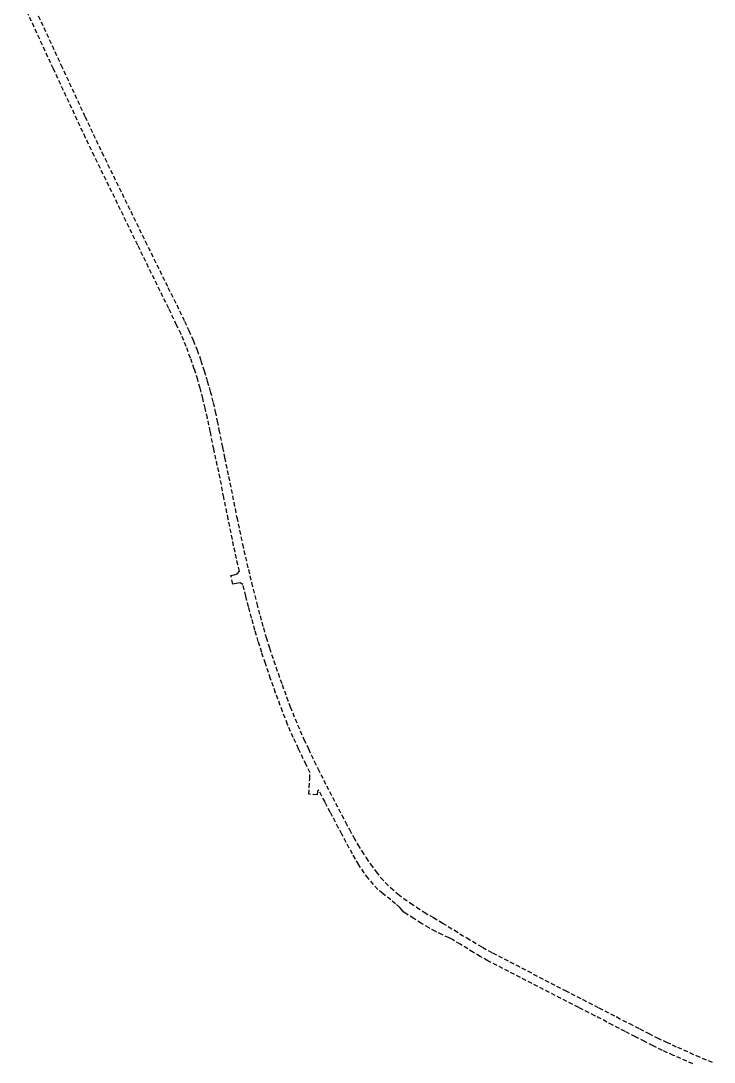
# Model space of a CAD drawing. Header units: metres. Extents: x 7542702 to 7555152, y 5804026 to 5815503.
# Drawn here: x 7544175.6 to 7544492.7, y 5806987.1 to 5807463.3 of the extents above; entities that cross this region are included whole.
import ezdxf

# ---------------------------------------------------------------- set-up
doc = ezdxf.new("R2010")
doc.units = ezdxf.units.M
doc.linetypes.add('4003', pattern=[3, 2, -1])
doc.layers.add('Drogi', color=135, linetype='Continuous')

msp = doc.modelspace()

# ---------------------------------------------------------------- linework, layer by layer
at = {"layer": 'Drogi', "color": 8, "linetype": '4003'}
for p, q in [((7544177.3, 5807479.24), (7544193.95, 5807443.14)), ((7544190.52, 5807441.28), (7544175.58, 5807473.54)), ((7544193.95, 5807443.14), (7544204.94, 5807419.44)), ((7544201.41, 5807417.83), (7544190.52, 5807441.28)), ((7544204.94, 5807419.44), (7544208.72, 5807411.46)), ((7544205.23, 5807409.74), (7544201.41, 5807417.83)), ((7544209.2, 5807401.48), (7544205.23, 5807409.74)), ((7544208.72, 5807411.46), (7544212.67, 5807403.13)), ((7544229.04, 5807360.74), (7544209.2, 5807401.48)), ((7544212.67, 5807403.13), (7544232.48, 5807362.53)), ((7544232.48, 5807362.53), (7544242.89, 5807341.36)), ((7544239.31, 5807339.71), (7544229.04, 5807360.74)), ((7544243.28, 5807331.72), (7544239.31, 5807339.71)), ((7544242.89, 5807341.36), (7544246.88, 5807333.38)), ((7544246.88, 5807333.38), (7544250.48, 5807325.94)), ((7544246.85, 5807324.13), (7544243.28, 5807331.72)), ((7544248.86, 5807320.04), (7544246.85, 5807324.13)), ((7544250.48, 5807325.94), (7544252.42, 5807321.7)), ((7544251.26, 5807314.36), (7544248.86, 5807320.04)), ((7544252.42, 5807321.7), (7544254.45, 5807317.18)), ((7544253.18, 5807309.04), (7544251.26, 5807314.36)), ((7544254.45, 5807317.18), (7544256.26, 5807312.71)), ((7544254.92, 5807304.03), (7544253.18, 5807309.04)), ((7544256.26, 5807312.71), (7544257.95, 5807307.87)), ((7544256.49, 5807299.18), (7544254.92, 5807304.03)), ((7544257.95, 5807307.87), (7544259.48, 5807303.19)), ((7544257.57, 5807295.28), (7544256.49, 5807299.18)), ((7544259.48, 5807303.19), (7544260.88, 5807298.52)), ((7544258.84, 5807290.57), (7544257.57, 5807295.28)), ((7544260.88, 5807298.52), (7544262.24, 5807293.83)), ((7544259.91, 5807286.12), (7544258.84, 5807290.57)), ((7544262.24, 5807293.83), (7544263.53, 5807288.79)), ((7544260.95, 5807281.58), (7544259.91, 5807286.12)), ((7544263.53, 5807288.79), (7544264.49, 5807284.59)), ((7544264.49, 5807284.59), (7544265.38, 5807280.24)), ((7544262.25, 5807275.47), (7544260.95, 5807281.58)), ((7544265.38, 5807280.24), (7544266.2, 5807276.21)), ((7544263.84, 5807267.46), (7544262.25, 5807275.47)), ((7544266.2, 5807276.21), (7544267.8, 5807268.15)), ((7544264.83, 5807262.78), (7544263.84, 5807267.46)), ((7544267.8, 5807268.15), (7544268.77, 5807263.53)), ((7544266.74, 5807254.12), (7544264.83, 5807262.78)), ((7544268.77, 5807263.53), (7544270.62, 5807254.92)), ((7544268.43, 5807245.29), (7544266.74, 5807254.12)), ((7544270.62, 5807254.92), (7544272.38, 5807246.13)), ((7544270.44, 5807235.4), (7544268.43, 5807245.29)), ((7544272.38, 5807246.13), (7544274.36, 5807236.2)), ((7544272.93, 5807223.21), (7544270.44, 5807235.4)), ((7544274.36, 5807236.2), (7544276.95, 5807223.93)), ((7544275.55, 5807211.56), (7544272.93, 5807223.21)), ((7544276.95, 5807223.93), (7544279.65, 5807212.37)), ((7544271.71, 5807209.62), (7544273.21, 5807209.97)), ((7544272.54, 5807205.74), (7544271.71, 5807209.62)), ((7544273.21, 5807209.97), (7544274.57, 5807210.4)), ((7544274.57, 5807210.4), (7544275.55, 5807211.56)), ((7544279.65, 5807212.37), (7544281.11, 5807206.37)), ((7544274.14, 5807206.01), (7544272.54, 5807205.74)), ((7544275.84, 5807206.27), (7544274.14, 5807206.01)), ((7544277.11, 5807205.51), (7544275.84, 5807206.27)), ((7544278.47, 5807200.26), (7544277.11, 5807205.51)), ((7544281.11, 5807206.37), (7544283.55, 5807196.76)), ((7544279.74, 5807195.38), (7544278.47, 5807200.26)), ((7544281.16, 5807190.11), (7544279.74, 5807195.38)), ((7544283.55, 5807196.76), (7544284.98, 5807191.18)), ((7544282.66, 5807184.66), (7544281.16, 5807190.11)), ((7544284.98, 5807191.18), (7544286.52, 5807185.66)), ((7544284.18, 5807179.4), (7544282.66, 5807184.66)), ((7544286.52, 5807185.66), (7544287.79, 5807181.32)), ((7544287.79, 5807181.32), (7544289.36, 5807176.43)), ((7544285.77, 5807174.47), (7544284.18, 5807179.4)), ((7544289.36, 5807176.43), (7544291.29, 5807170.65)), ((7544287.44, 5807169.4), (7544285.77, 5807174.47)), ((7544291.29, 5807170.65), (7544293.24, 5807164.94)), ((7544289.84, 5807162.41), (7544287.44, 5807169.4)), ((7544292.09, 5807156.03), (7544289.84, 5807162.41)), ((7544293.24, 5807164.94), (7544295.12, 5807159.74)), ((7544295.3, 5807147.46), (7544292.09, 5807156.03)), ((7544295.12, 5807159.74), (7544297.17, 5807154)), ((7544297.17, 5807154), (7544298.81, 5807149.62)), ((7544297.6, 5807141.54), (7544295.3, 5807147.46)), ((7544298.81, 5807149.62), (7544301.02, 5807144.08)), ((7544301.02, 5807144.08), (7544305.06, 5807134.71)), ((7544300.21, 5807135.6), (7544297.6, 5807141.54)), ((7544302.59, 5807130.42), (7544300.21, 5807135.6)), ((7544305.06, 5807134.71), (7544307.11, 5807130.32)), ((7544306.08, 5807123.16), (7544302.59, 5807130.42)), ((7544307.11, 5807130.32), (7544309.81, 5807124.76)), ((7544307.88, 5807119.46), (7544306.08, 5807123.16)), ((7544309.81, 5807124.76), (7544311.46, 5807121.4)), ((7544307.74, 5807116.58), (7544307.88, 5807119.46)), ((7544311.46, 5807121.4), (7544315.35, 5807113.53)), ((7544307.54, 5807112.64), (7544307.74, 5807116.58)), ((7544315.35, 5807113.53), (7544322.4, 5807100.07)), ((7544307.38, 5807109.6), (7544307.54, 5807112.64)), ((7544311.1, 5807109.41), (7544307.38, 5807109.6)), ((7544311.3, 5807111.05), (7544311.1, 5807109.41)), ((7544311.91, 5807111.46), (7544311.3, 5807111.05)), ((7544314.72, 5807106.09), (7544311.91, 5807111.46)), ((7544317.15, 5807101.37), (7544314.72, 5807106.09)), ((7544320.92, 5807094.18), (7544317.15, 5807101.37)), ((7544322.4, 5807100.07), (7544324.11, 5807096.83)), ((7544322.4, 5807091.36), (7544320.92, 5807094.18)), ((7544324.11, 5807096.83), (7544325.88, 5807093.48)), ((7544327.25, 5807082.32), (7544322.4, 5807091.36)), ((7544325.88, 5807093.48), (7544327.86, 5807089.86)), ((7544327.86, 5807089.86), (7544329.66, 5807086.51)), ((7544329.66, 5807086.51), (7544331.53, 5807083.61)), ((7544330.16, 5807077.39), (7544327.25, 5807082.32)), ((7544331.53, 5807083.61), (7544333.53, 5807080.55)), ((7544333.53, 5807080.55), (7544335.54, 5807077.61)), ((7544332.61, 5807073.64), (7544330.16, 5807077.39)), ((7544335.54, 5807077.61), (7544338.08, 5807074.09)), ((7544334.43, 5807071.18), (7544332.61, 5807073.64)), ((7544336.91, 5807068.29), (7544334.43, 5807071.18)), ((7544338.08, 5807074.09), (7544340.22, 5807071.46)), ((7544340.22, 5807071.46), (7544342.31, 5807069.18)), ((7544338.89, 5807066.12), (7544336.91, 5807068.29)), ((7544341.14, 5807064.19), (7544338.89, 5807066.12)), ((7544342.31, 5807069.18), (7544344.77, 5807066.83)), ((7544344.77, 5807066.83), (7544348.16, 5807063.94)), ((7544344.8, 5807061.29), (7544341.14, 5807064.19)), ((7544347, 5807059.5), (7544344.8, 5807061.29)), ((7544348.16, 5807063.94), (7544350.73, 5807062)), ((7544350.73, 5807062), (7544353.86, 5807059.8)), ((7544348.91, 5807057.81), (7544347, 5807059.5)), ((7544349.82, 5807056.77), (7544348.91, 5807057.81)), ((7544350.79, 5807055.69), (7544349.82, 5807056.77)), ((7544353.86, 5807059.8), (7544356.63, 5807058)), ((7544356.63, 5807058), (7544360.05, 5807055.73)), ((7544352.19, 5807054.72), (7544350.79, 5807055.69)), ((7544355.31, 5807052.74), (7544352.19, 5807054.72)), ((7544358.84, 5807050.58), (7544355.31, 5807052.74)), ((7544360.05, 5807055.73), (7544364.27, 5807053.2)), ((7544364.27, 5807053.2), (7544368.48, 5807050.73)), ((7544362.32, 5807048.49), (7544358.84, 5807050.58)), ((7544365.33, 5807046.81), (7544362.32, 5807048.49)), ((7544368.4, 5807045.28), (7544365.33, 5807046.81)), ((7544368.48, 5807050.73), (7544373.88, 5807047.41)), ((7544373.88, 5807047.41), (7544379.55, 5807043.9)), ((7544371.46, 5807043.9), (7544368.4, 5807045.28)), ((7544372.7, 5807043.3), (7544371.46, 5807043.9)), ((7544376.52, 5807041.02), (7544372.7, 5807043.3)), ((7544379.55, 5807043.9), (7544386.69, 5807039.65)), ((7544382.56, 5807037.31), (7544376.52, 5807041.02)), ((7544385.7, 5807035.46), (7544382.56, 5807037.31)), ((7544386.69, 5807039.65), (7544391.33, 5807037.05)), ((7544391.33, 5807037.05), (7544424.54, 5807019.91)), ((7544389.25, 5807033.47), (7544385.7, 5807035.46)), ((7544422.72, 5807016.15), (7544389.25, 5807033.47)), ((7544424.54, 5807019.91), (7544432.59, 5807015.8)), ((7544430.76, 5807012.14), (7544422.72, 5807016.15)), ((7544432.59, 5807015.8), (7544439.97, 5807012)), ((7544438.16, 5807008.36), (7544430.76, 5807012.14)), ((7544439.97, 5807012), (7544448.14, 5807007.76)), ((7544446.33, 5807004.06), (7544438.16, 5807008.36)), ((7544452.01, 5807001.14), (7544446.33, 5807004.06)), ((7544448.14, 5807007.76), (7544453.93, 5807004.74)), ((7544453.93, 5807004.74), (7544458.64, 5807002.29)), ((7544456.7, 5806998.68), (7544452.01, 5807001.14)), ((7544458.64, 5807002.29), (7544462.78, 5807000.15)), ((7544462.78, 5807000.15), (7544466.61, 5806998.22)), ((7544460.96, 5806996.51), (7544456.7, 5806998.68)), ((7544464.77, 5806994.61), (7544460.96, 5806996.51)), ((7544469.08, 5806992.46), (7544464.77, 5806994.61)), ((7544466.61, 5806998.22), (7544470.84, 5806996.23)), ((7544470.84, 5806996.23), (7544475.94, 5806993.95)), ((7544474.14, 5806990.18), (7544469.08, 5806992.46)), ((7544482.97, 5806986.33), (7544474.14, 5806990.18)), ((7544475.94, 5806993.95), (7544484.47, 5806990.13)), ((7544484.47, 5806990.13), (7544492.72, 5806986.7))]:
    msp.add_line(p, q, dxfattribs=at)

doc.saveas('drawing.dxf')
